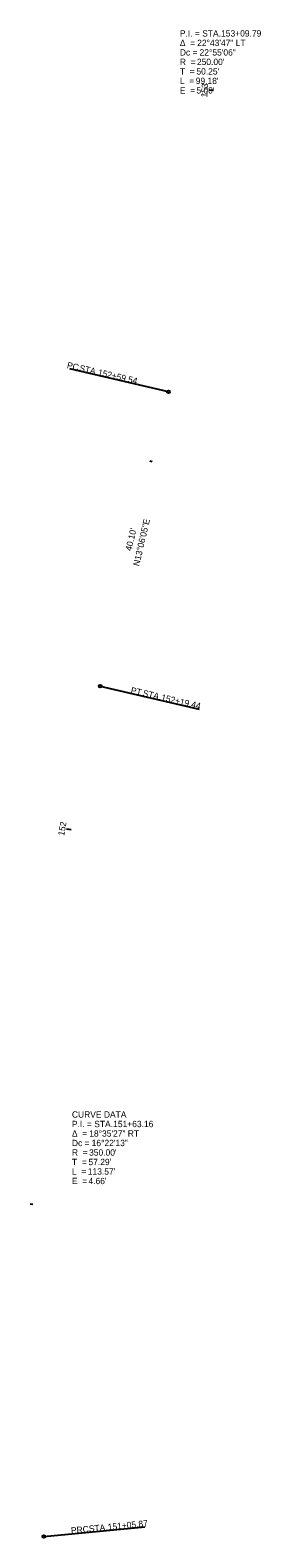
# Model space of a CAD drawing. Extents: x 152338 to 153512, y 329809 to 331515.
# Drawn here: x 152699.9 to 152730.6, y 330015.3 to 330215.4 of the extents above; entities that cross this region are included whole.
import ezdxf

# ---------------------------------------------------------------- set-up
doc = ezdxf.new("R2010")
doc.units = 0
for name, color, linetype in [('GE_P_Alignment_100_Bearings', 7, 'Continuous'), ('GE_P_Alignment_100_Cardinal_Points', 7, 'Continuous'), ('GE_P_Alignment_100_Curve_Data', 7, 'Continuous'), ('GE_P_Alignment_100_Distances', 7, 'Continuous'), ('GE_P_Alignment_100_Stations', 7, 'Continuous')]:
    doc.layers.add(name, color=color, linetype=linetype)

msp = doc.modelspace()

# ---------------------------------------------------------------- linework, layer by layer
at = {"layer": 'GE_P_Alignment_100_Cardinal_Points'}
for p, q in [((152718.34, 330167.4), (152705.2, 330170.46)), ((152709.25, 330128.34), (152722.4, 330125.28)), ((152701.75, 330015.52), (152715.19, 330016.81))]:
    msp.add_line(p, q, dxfattribs=at)
for centre in [(152718.34, 330167.4), (152709.25, 330128.34), (152701.75, 330015.52)]:
    msp.add_circle(centre, 0.18, dxfattribs=at)
at = {"layer": 'GE_P_Alignment_100_Stations'}
for p, q in [((152724.29, 330207.37), (152723.69, 330207.41)), ((152716.18, 330158.1), (152715.83, 330158.18)), ((152705.38, 330109.29), (152704.78, 330109.39)), ((152700.3, 330059.59), (152699.94, 330059.6))]:
    msp.add_line(p, q, dxfattribs=at)

# ---------------------------------------------------------------- texts
at = {"layer": 'GE_P_Alignment_100_Bearings'}
msp.add_text('N13°06\'05"E', height=0.84, rotation=76.8985, dxfattribs=at).set_placement((152714.43, 330144.22))
at = {"layer": 'GE_P_Alignment_100_Cardinal_Points'}
for s, rotation, p in [('PC', 346.8985, (152704.78, 330170.56)), (' STA. ', 346.8985, (152706.12, 330170.25)), ('152+59.54', 346.8985, (152708.89, 330169.61)), ('PT', 346.8985, (152713.25, 330127.42)), (' STA. ', 346.8985, (152714.54, 330127.12)), ('152+19.44', 346.8985, (152717.3, 330126.48)), ('PRC', 5.4894, (152705.41, 330015.88)), (' STA. ', 5.4894, (152707.48, 330016.08)), ('151+05.87', 5.4894, (152710.3, 330016.35))]:
    msp.add_text(s, height=0.84, rotation=rotation, dxfattribs=at).set_placement(p)
at = {"layer": 'GE_P_Alignment_100_Curve_Data'}
for s, p in [('P.I. = STA. ', (152719.84, 330214.54)), ('153+09.79', (152725.32, 330214.54)), ('Δ  = ', (152719.84, 330213.28)), ('Dc = ', (152719.84, 330212.02)), ('22°43\'47" LT', (152722.14, 330213.28)), ('22°55\'06"', (152722.46, 330212.02)), ('R  = ', (152719.84, 330210.76)), ("250.00'", (152722.11, 330210.76)), ('T  = ', (152719.84, 330209.5)), ('L  = ', (152719.84, 330208.24)), ("99.18'", (152721.95, 330208.24)), ("50.25'", (152722.04, 330209.5)), ('E  = ', (152719.84, 330206.98)), ("5.00'", (152722.04, 330206.98)), ('CURVE DATA', (152705.5, 330071.09)), ('Δ  = ', (152705.5, 330068.57)), ('P.I. = STA. ', (152705.5, 330069.83)), ('18°35\'27" RT', (152707.8, 330068.57)), ('151+63.16', (152710.98, 330069.83)), ('Dc = ', (152705.5, 330067.31)), ('R  = ', (152705.5, 330066.05)), ("350.00'", (152707.78, 330066.05)), ('16°22\'13"', (152708.12, 330067.31)), ('T  = ', (152705.5, 330064.79)), ("57.29'", (152707.7, 330064.79)), ('L  = ', (152705.5, 330063.53)), ('E  = ', (152705.5, 330062.27)), ("113.57'", (152707.61, 330063.53)), ("4.66'", (152707.7, 330062.27))]:
    msp.add_text(s, height=0.84, dxfattribs=at).set_placement(p)
at = {"layer": 'GE_P_Alignment_100_Distances'}
msp.add_text("40.10'", height=0.84, rotation=76.8985, dxfattribs=at).set_placement((152713.41, 330146.24))
at = {"layer": 'GE_P_Alignment_100_Stations'}
for s, rotation, p in [('153', 86.1706, (152723.48, 330206.44)), ('152', 80.0807, (152704.47, 330108.45))]:
    msp.add_text(s, height=0.84, rotation=rotation, dxfattribs=at).set_placement(p)

doc.saveas('drawing.dxf')
